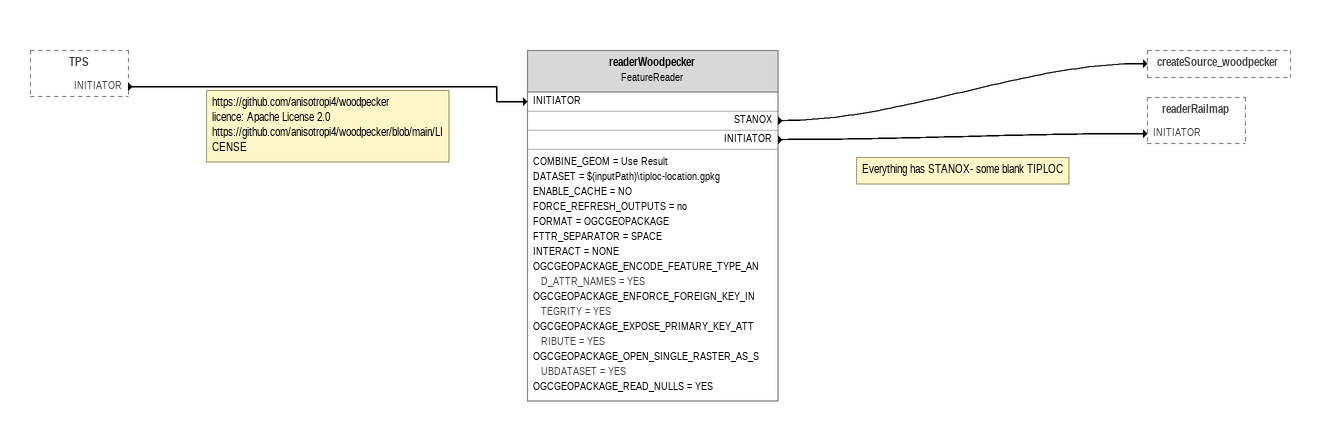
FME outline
TPS [outside]
    INITIATOR -> readerWoodpecker [INITIATOR]
Note: https://github.com/anisotropi4/woodpecker / licence: Apache License 2.0 / https://github.com/anisotropi4/woodpecker/blob/main/LICENSE
Note: Everything has STANOX- some blank TIPLOC
readerWoodpecker: FeatureReader
    COMBINE_GEOM = Use Result
    DATASET = $(inputPath)\tiploc-location.gpkg
    ENABLE_CACHE = NO
    FORCE_REFRESH_OUTPUTS = no
    FORMAT = OGCGEOPACKAGE
    FTTR_SEPARATOR = SPACE
    INTERACT = NONE
    OGCGEOPACKAGE_ENCODE_FEATURE_TYPE_AND_ATTR_NAMES = YES
    OGCGEOPACKAGE_ENFORCE_FOREIGN_KEY_INTEGRITY = YES
    OGCGEOPACKAGE_EXPOSE_PRIMARY_KEY_ATTRIBUTE = YES
    OGCGEOPACKAGE_OPEN_SINGLE_RASTER_AS_SUBDATASET = YES
    OGCGEOPACKAGE_READ_NULLS = YES
    STANOX -> createSource_woodpecker
    INITIATOR -> readerRailmap [INITIATOR]
